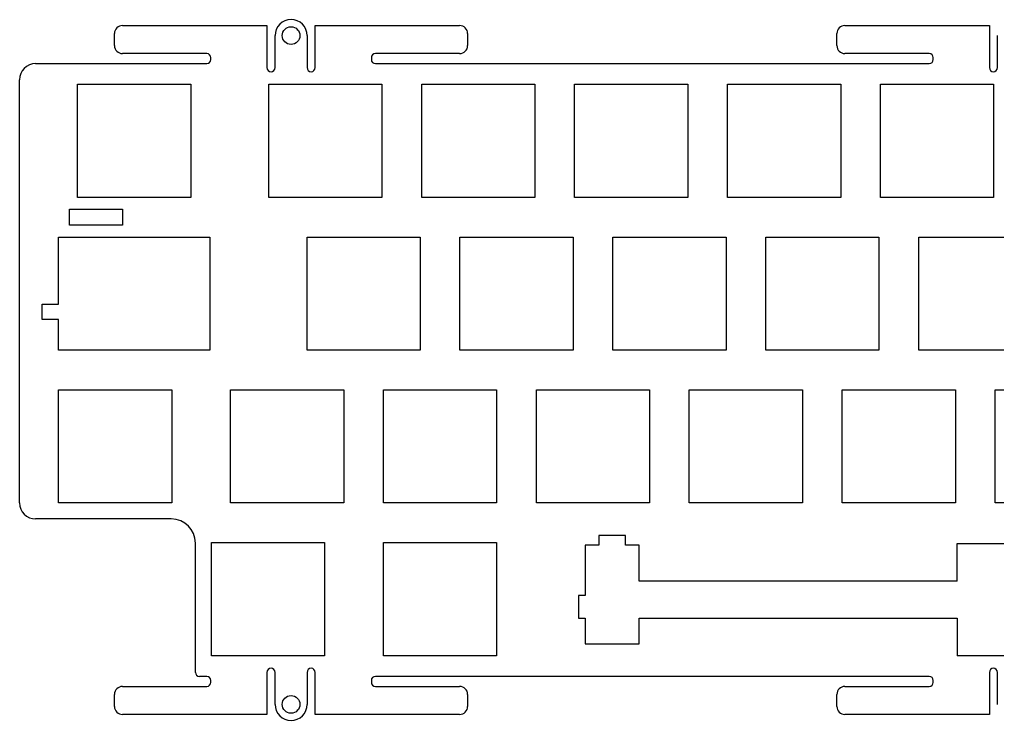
# Model space of a CAD drawing. Header units: millimetres. Extents: x -124 to 124, y -125 to -38.
# Drawn here: x -123.6 to -1.8, y -125.3 to -37.9 of the extents above; entities that cross this region are included whole.
import ezdxf

# ---------------------------------------------------------------- set-up
doc = ezdxf.new("R2010")
doc.units = ezdxf.units.MM
for name, color, linetype in [('Shape7303', 7, 'CONTINUOUS'), ('Shape7306', 7, 'CONTINUOUS'), ('Shape7344', 7, 'CONTINUOUS'), ('Shape7345', 7, 'CONTINUOUS'), ('Shape7346', 7, 'CONTINUOUS'), ('Shape7347', 7, 'CONTINUOUS'), ('Shape7348', 7, 'CONTINUOUS'), ('Shape7349', 7, 'CONTINUOUS'), ('Shape7350', 7, 'CONTINUOUS'), ('Shape7351', 7, 'CONTINUOUS'), ('Shape7352', 7, 'CONTINUOUS'), ('Shape7353', 7, 'CONTINUOUS'), ('Shape7354', 7, 'CONTINUOUS'), ('Shape7355', 7, 'CONTINUOUS'), ('Shape7356', 7, 'CONTINUOUS'), ('Shape7357', 7, 'CONTINUOUS'), ('Shape7358', 7, 'CONTINUOUS'), ('Shape7359', 7, 'CONTINUOUS'), ('Shape7360', 7, 'CONTINUOUS'), ('Shape7361', 7, 'CONTINUOUS'), ('Shape7362', 7, 'CONTINUOUS'), ('Shape7363', 7, 'CONTINUOUS'), ('Shape7364', 7, 'CONTINUOUS'), ('Shape7365', 7, 'CONTINUOUS'), ('Shape7366', 7, 'CONTINUOUS'), ('Shape7367', 7, 'CONTINUOUS'), ('Shape7368', 7, 'CONTINUOUS'), ('Shape7369', 7, 'CONTINUOUS'), ('Shape7370', 7, 'CONTINUOUS'), ('Shape7371', 7, 'CONTINUOUS'), ('Shape7372', 7, 'CONTINUOUS'), ('Shape7373', 7, 'CONTINUOUS'), ('Shape7374', 7, 'CONTINUOUS'), ('Shape7375', 7, 'CONTINUOUS'), ('Shape7376', 7, 'CONTINUOUS'), ('Shape7377', 7, 'CONTINUOUS'), ('Shape7378', 7, 'CONTINUOUS'), ('Shape7379', 7, 'CONTINUOUS'), ('Shape7380', 7, 'CONTINUOUS'), ('Shape7381', 7, 'CONTINUOUS'), ('Shape7382', 7, 'CONTINUOUS'), ('Shape7383', 7, 'CONTINUOUS'), ('Shape7384', 7, 'CONTINUOUS'), ('Shape7385', 7, 'CONTINUOUS'), ('Shape7386', 7, 'CONTINUOUS'), ('Shape7387', 7, 'CONTINUOUS'), ('Shape7388', 7, 'CONTINUOUS'), ('Shape7389', 7, 'CONTINUOUS'), ('Shape7390', 7, 'CONTINUOUS'), ('Shape7391', 7, 'CONTINUOUS'), ('Shape7392', 7, 'CONTINUOUS'), ('Shape7393', 7, 'CONTINUOUS'), ('Shape7394', 7, 'CONTINUOUS'), ('Shape7395', 7, 'CONTINUOUS'), ('Shape7396', 7, 'CONTINUOUS'), ('Shape7397', 7, 'CONTINUOUS'), ('Shape7398', 7, 'CONTINUOUS'), ('Shape7399', 7, 'CONTINUOUS'), ('Shape7400', 7, 'CONTINUOUS'), ('Shape7401', 7, 'CONTINUOUS'), ('Shape7402', 7, 'CONTINUOUS'), ('Shape7403', 7, 'CONTINUOUS'), ('Shape7404', 7, 'CONTINUOUS'), ('Shape7405', 7, 'CONTINUOUS'), ('Shape7406', 7, 'CONTINUOUS'), ('Shape7407', 7, 'CONTINUOUS'), ('Shape7408', 7, 'CONTINUOUS'), ('Shape7409', 7, 'CONTINUOUS'), ('Shape7410', 7, 'CONTINUOUS'), ('Shape7411', 7, 'CONTINUOUS'), ('Shape7412', 7, 'CONTINUOUS'), ('Shape7413', 7, 'CONTINUOUS'), ('Shape7414', 7, 'CONTINUOUS'), ('Shape7415', 7, 'CONTINUOUS'), ('Shape7416', 7, 'CONTINUOUS'), ('Shape7417', 7, 'CONTINUOUS'), ('Shape7418', 7, 'CONTINUOUS'), ('Shape7419', 7, 'CONTINUOUS'), ('Shape7420', 7, 'CONTINUOUS'), ('Shape7421', 7, 'CONTINUOUS'), ('Shape7422', 7, 'CONTINUOUS'), ('Shape7467', 7, 'CONTINUOUS'), ('Shape7468', 7, 'CONTINUOUS'), ('Shape7469', 7, 'CONTINUOUS'), ('Shape7470', 7, 'CONTINUOUS'), ('Shape7471', 7, 'CONTINUOUS'), ('Shape7472', 7, 'CONTINUOUS'), ('Shape7473', 7, 'CONTINUOUS'), ('Shape7474', 7, 'CONTINUOUS'), ('Shape7475', 7, 'CONTINUOUS'), ('Shape7476', 7, 'CONTINUOUS'), ('Shape7477', 7, 'CONTINUOUS'), ('Shape7478', 7, 'CONTINUOUS'), ('Shape7729', 7, 'CONTINUOUS'), ('Shape7730', 7, 'CONTINUOUS'), ('Shape7731', 7, 'CONTINUOUS'), ('Shape7732', 7, 'CONTINUOUS'), ('Shape7746', 7, 'CONTINUOUS'), ('Shape7747', 7, 'CONTINUOUS'), ('Shape7748', 7, 'CONTINUOUS'), ('Shape7749', 7, 'CONTINUOUS'), ('Shape7750', 7, 'CONTINUOUS'), ('Shape7751', 7, 'CONTINUOUS'), ('Shape7752', 7, 'CONTINUOUS'), ('Shape7753', 7, 'CONTINUOUS'), ('Shape7754', 7, 'CONTINUOUS'), ('Shape7755', 7, 'CONTINUOUS'), ('Shape7756', 7, 'CONTINUOUS'), ('Shape7757', 7, 'CONTINUOUS'), ('Shape7758', 7, 'CONTINUOUS'), ('Shape7759', 7, 'CONTINUOUS'), ('Shape7760', 7, 'CONTINUOUS'), ('Shape7763', 7, 'CONTINUOUS'), ('Shape7764', 7, 'CONTINUOUS'), ('Shape7767', 7, 'CONTINUOUS'), ('Shape7769', 7, 'CONTINUOUS'), ('Shape7770', 7, 'CONTINUOUS'), ('Shape7771', 7, 'CONTINUOUS'), ('Shape7772', 7, 'CONTINUOUS'), ('Shape7773', 7, 'CONTINUOUS'), ('Shape7774', 7, 'CONTINUOUS'), ('Shape7775', 7, 'CONTINUOUS'), ('Shape7776', 7, 'CONTINUOUS'), ('Shape7777', 7, 'CONTINUOUS'), ('Shape7798', 7, 'CONTINUOUS'), ('Shape7799', 7, 'CONTINUOUS'), ('Shape7801', 7, 'CONTINUOUS'), ('Shape7802', 7, 'CONTINUOUS'), ('Shape7803', 7, 'CONTINUOUS'), ('Shape7804', 7, 'CONTINUOUS'), ('Shape7805', 7, 'CONTINUOUS'), ('Shape7806', 7, 'CONTINUOUS'), ('Shape7807', 7, 'CONTINUOUS'), ('Shape7808', 7, 'CONTINUOUS'), ('Shape7809', 7, 'CONTINUOUS'), ('Shape7810', 7, 'CONTINUOUS'), ('Shape7811', 7, 'CONTINUOUS'), ('Shape7812', 7, 'CONTINUOUS'), ('Shape7813', 7, 'CONTINUOUS'), ('Shape7814', 7, 'CONTINUOUS'), ('Shape7815', 7, 'CONTINUOUS'), ('Shape7816', 7, 'CONTINUOUS'), ('Shape7817', 7, 'CONTINUOUS'), ('Shape7818', 7, 'CONTINUOUS'), ('Shape7819', 7, 'CONTINUOUS'), ('Shape7820', 7, 'CONTINUOUS'), ('Shape7821', 7, 'CONTINUOUS'), ('Shape7822', 7, 'CONTINUOUS'), ('Shape7823', 7, 'CONTINUOUS'), ('Shape7824', 7, 'CONTINUOUS'), ('Shape7825', 7, 'CONTINUOUS'), ('Shape7826', 7, 'CONTINUOUS'), ('Shape7827', 7, 'CONTINUOUS'), ('Shape7828', 7, 'CONTINUOUS'), ('Shape7829', 7, 'CONTINUOUS'), ('Shape7830', 7, 'CONTINUOUS'), ('Shape7831', 7, 'CONTINUOUS'), ('Shape7832', 7, 'CONTINUOUS'), ('Shape7833', 7, 'CONTINUOUS'), ('Shape7854', 7, 'CONTINUOUS'), ('Shape7855', 7, 'CONTINUOUS'), ('Shape7856', 7, 'CONTINUOUS'), ('Shape7857', 7, 'CONTINUOUS'), ('Shape7858', 7, 'CONTINUOUS'), ('Shape7859', 7, 'CONTINUOUS'), ('Shape7860', 7, 'CONTINUOUS'), ('Shape7861', 7, 'CONTINUOUS'), ('Shape7862', 7, 'CONTINUOUS'), ('Shape7863', 7, 'CONTINUOUS'), ('Shape7864', 7, 'CONTINUOUS'), ('Shape7865', 7, 'CONTINUOUS'), ('Shape7866', 7, 'CONTINUOUS'), ('Shape7867', 7, 'CONTINUOUS'), ('Shape7868', 7, 'CONTINUOUS'), ('Shape7869', 7, 'CONTINUOUS'), ('Shape7870', 7, 'CONTINUOUS'), ('Shape7872', 7, 'CONTINUOUS'), ('Shape7873', 7, 'CONTINUOUS'), ('Shape7894', 7, 'CONTINUOUS'), ('Shape7895', 7, 'CONTINUOUS'), ('Shape7896', 7, 'CONTINUOUS'), ('Shape7897', 7, 'CONTINUOUS'), ('Shape8128', 7, 'CONTINUOUS'), ('Shape8129', 7, 'CONTINUOUS'), ('Shape8130', 7, 'CONTINUOUS'), ('Shape8131', 7, 'CONTINUOUS'), ('Shape8132', 7, 'CONTINUOUS'), ('Shape8133', 7, 'CONTINUOUS'), ('Shape8134', 7, 'CONTINUOUS'), ('Shape8135', 7, 'CONTINUOUS')]:
    doc.layers.add(name, color=color, linetype=linetype)

msp = doc.modelspace()

# ---------------------------------------------------------------- linework, layer by layer
at = {"layer": 'Shape7303'}
msp.add_circle((-89.7578, -39.8926), 1.1, dxfattribs=at)
at = {"layer": 'Shape7306'}
msp.add_circle((-89.7578, -123.291), 1.1, dxfattribs=at)
at = {"layer": 'Shape7344'}
msp.add_line((-1.75778, -123.291), (-1.75778, -119.291), dxfattribs=at)
at = {"layer": 'Shape7345'}
msp.add_arc((-2.25778, -119.291), 0.5, 0, 180, dxfattribs=at)
at = {"layer": 'Shape7346'}
msp.add_line((-2.75778, -119.291), (-2.75778, -124.541), dxfattribs=at)
at = {"layer": 'Shape7347'}
msp.add_line((-2.75778, -124.541), (-20.7578, -124.541), dxfattribs=at)
at = {"layer": 'Shape7348'}
msp.add_arc((-20.7578, -123.541), 1, 180, -90, dxfattribs=at)
at = {"layer": 'Shape7349'}
msp.add_line((-21.7578, -123.541), (-21.7578, -122.041), dxfattribs=at)
at = {"layer": 'Shape7350'}
msp.add_arc((-20.7578, -122.041), 1, 90, 180, dxfattribs=at)
at = {"layer": 'Shape7351'}
msp.add_line((-20.7578, -121.041), (-10.2578, -121.041), dxfattribs=at)
at = {"layer": 'Shape7352'}
msp.add_arc((-10.2578, -120.541), 0.5, -90, 0, dxfattribs=at)
at = {"layer": 'Shape7353'}
msp.add_line((-9.75778, -120.541), (-9.75778, -120.292), dxfattribs=at)
at = {"layer": 'Shape7354'}
msp.add_arc((-10.2578, -120.292), 0.5, 0, 90, dxfattribs=at)
at = {"layer": 'Shape7355'}
msp.add_line((-10.2578, -119.792), (-79.2578, -119.792), dxfattribs=at)
at = {"layer": 'Shape7356'}
msp.add_arc((-79.2578, -120.292), 0.5, 90, 180, dxfattribs=at)
at = {"layer": 'Shape7357'}
msp.add_line((-79.7578, -120.292), (-79.7578, -120.541), dxfattribs=at)
at = {"layer": 'Shape7358'}
msp.add_arc((-79.2578, -120.541), 0.5, 180, -90, dxfattribs=at)
at = {"layer": 'Shape7359'}
msp.add_line((-79.2578, -121.041), (-68.7578, -121.041), dxfattribs=at)
at = {"layer": 'Shape7360'}
msp.add_arc((-68.7578, -122.041), 1, 0, 90, dxfattribs=at)
at = {"layer": 'Shape7361'}
msp.add_line((-67.7578, -122.041), (-67.7578, -123.541), dxfattribs=at)
at = {"layer": 'Shape7362'}
msp.add_arc((-68.7578, -123.541), 1, -90, 0, dxfattribs=at)
at = {"layer": 'Shape7363'}
msp.add_line((-68.7578, -124.541), (-86.7578, -124.541), dxfattribs=at)
at = {"layer": 'Shape7364'}
msp.add_line((-86.7578, -124.541), (-86.7578, -119.291), dxfattribs=at)
at = {"layer": 'Shape7365'}
msp.add_arc((-87.2578, -119.291), 0.5, 0, 180, dxfattribs=at)
at = {"layer": 'Shape7366'}
msp.add_line((-87.7578, -119.291), (-87.7578, -123.291), dxfattribs=at)
at = {"layer": 'Shape7367'}
msp.add_arc((-89.7578, -123.291), 2, 180, 0, dxfattribs=at)
at = {"layer": 'Shape7368'}
msp.add_line((-91.7578, -123.291), (-91.7578, -119.291), dxfattribs=at)
at = {"layer": 'Shape7369'}
msp.add_arc((-92.2578, -119.291), 0.5, 0, 180, dxfattribs=at)
at = {"layer": 'Shape7370'}
msp.add_line((-92.7578, -119.291), (-92.7578, -124.541), dxfattribs=at)
at = {"layer": 'Shape7371'}
msp.add_line((-92.7578, -124.541), (-110.758, -124.541), dxfattribs=at)
at = {"layer": 'Shape7372'}
msp.add_arc((-110.758, -123.541), 1, 180, -90, dxfattribs=at)
at = {"layer": 'Shape7373'}
msp.add_line((-111.758, -123.541), (-111.758, -122.041), dxfattribs=at)
at = {"layer": 'Shape7374'}
msp.add_arc((-110.758, -122.041), 1, 90, 180, dxfattribs=at)
at = {"layer": 'Shape7375'}
msp.add_line((-110.758, -121.041), (-100.258, -121.041), dxfattribs=at)
at = {"layer": 'Shape7376'}
msp.add_arc((-100.258, -120.541), 0.5, -90, 0, dxfattribs=at)
at = {"layer": 'Shape7377'}
msp.add_line((-99.7578, -120.541), (-99.7578, -120.292), dxfattribs=at)
at = {"layer": 'Shape7378'}
msp.add_arc((-100.258, -120.292), 0.5, 0, 90, dxfattribs=at)
at = {"layer": 'Shape7379'}
msp.add_line((-100.258, -119.792), (-101.176, -119.792), dxfattribs=at)
at = {"layer": 'Shape7380'}
msp.add_arc((-101.176, -119.292), 0.5, 180, -90, dxfattribs=at)
at = {"layer": 'Shape7381'}
msp.add_line((-101.676, -119.292), (-101.676, -103.167), dxfattribs=at)
at = {"layer": 'Shape7382'}
msp.add_arc((-104.676, -103.167), 3, 0, 90, dxfattribs=at)
at = {"layer": 'Shape7383'}
msp.add_line((-104.676, -100.167), (-121.583, -100.167), dxfattribs=at)
at = {"layer": 'Shape7384'}
msp.add_arc((-121.583, -98.1667), 2, 180, -90, dxfattribs=at)
at = {"layer": 'Shape7385'}
msp.add_line((-123.583, -98.1667), (-123.583, -45.3917), dxfattribs=at)
at = {"layer": 'Shape7386'}
msp.add_arc((-121.583, -45.3917), 2, 90, 180, dxfattribs=at)
at = {"layer": 'Shape7387'}
msp.add_line((-121.583, -43.3917), (-100.258, -43.3917), dxfattribs=at)
at = {"layer": 'Shape7388'}
msp.add_arc((-100.258, -42.8917), 0.5, -90, 0, dxfattribs=at)
at = {"layer": 'Shape7389'}
msp.add_line((-99.7578, -42.8917), (-99.7578, -42.6426), dxfattribs=at)
at = {"layer": 'Shape7390'}
msp.add_arc((-100.258, -42.6426), 0.5, 0, 90, dxfattribs=at)
at = {"layer": 'Shape7391'}
msp.add_line((-100.258, -42.1426), (-110.758, -42.1426), dxfattribs=at)
at = {"layer": 'Shape7392'}
msp.add_arc((-110.758, -41.1426), 1, 180, -90, dxfattribs=at)
at = {"layer": 'Shape7393'}
msp.add_line((-111.758, -41.1426), (-111.758, -39.6426), dxfattribs=at)
at = {"layer": 'Shape7394'}
msp.add_arc((-110.758, -39.6426), 1, 90, 180, dxfattribs=at)
at = {"layer": 'Shape7395'}
msp.add_line((-110.758, -38.6426), (-92.7578, -38.6426), dxfattribs=at)
at = {"layer": 'Shape7396'}
msp.add_line((-92.7578, -38.6426), (-92.7578, -43.8926), dxfattribs=at)
at = {"layer": 'Shape7397'}
msp.add_arc((-92.2578, -43.8926), 0.5, 180, 0, dxfattribs=at)
at = {"layer": 'Shape7398'}
msp.add_line((-91.7578, -43.8926), (-91.7578, -39.8926), dxfattribs=at)
at = {"layer": 'Shape7399'}
msp.add_arc((-89.7578, -39.8926), 2, 0, 180, dxfattribs=at)
at = {"layer": 'Shape7400'}
msp.add_line((-87.7578, -39.8926), (-87.7578, -43.8926), dxfattribs=at)
at = {"layer": 'Shape7401'}
msp.add_arc((-87.2578, -43.8926), 0.5, 180, 0, dxfattribs=at)
at = {"layer": 'Shape7402'}
msp.add_line((-86.7578, -43.8926), (-86.7578, -38.6426), dxfattribs=at)
at = {"layer": 'Shape7403'}
msp.add_line((-86.7578, -38.6426), (-68.7578, -38.6426), dxfattribs=at)
at = {"layer": 'Shape7404'}
msp.add_arc((-68.7578, -39.6426), 1, 0, 90, dxfattribs=at)
at = {"layer": 'Shape7405'}
msp.add_line((-67.7578, -39.6426), (-67.7578, -41.1426), dxfattribs=at)
at = {"layer": 'Shape7406'}
msp.add_arc((-68.7578, -41.1426), 1, -90, 0, dxfattribs=at)
at = {"layer": 'Shape7407'}
msp.add_line((-68.7578, -42.1426), (-79.2578, -42.1426), dxfattribs=at)
at = {"layer": 'Shape7408'}
msp.add_arc((-79.2578, -42.6426), 0.5, 90, 180, dxfattribs=at)
at = {"layer": 'Shape7409'}
msp.add_line((-79.7578, -42.6426), (-79.7578, -42.8917), dxfattribs=at)
at = {"layer": 'Shape7410'}
msp.add_arc((-79.2578, -42.8917), 0.5, 180, -90, dxfattribs=at)
at = {"layer": 'Shape7411'}
msp.add_line((-79.2578, -43.3917), (-10.2578, -43.3917), dxfattribs=at)
at = {"layer": 'Shape7412'}
msp.add_arc((-10.2578, -42.8917), 0.5, -90, 0, dxfattribs=at)
at = {"layer": 'Shape7413'}
msp.add_line((-9.75778, -42.8917), (-9.75778, -42.6426), dxfattribs=at)
at = {"layer": 'Shape7414'}
msp.add_arc((-10.2578, -42.6426), 0.5, 0, 90, dxfattribs=at)
at = {"layer": 'Shape7415'}
msp.add_line((-10.2578, -42.1426), (-20.7578, -42.1426), dxfattribs=at)
at = {"layer": 'Shape7416'}
msp.add_arc((-20.7578, -41.1426), 1, 180, -90, dxfattribs=at)
at = {"layer": 'Shape7417'}
msp.add_line((-21.7578, -41.1426), (-21.7578, -39.6426), dxfattribs=at)
at = {"layer": 'Shape7418'}
msp.add_arc((-20.7578, -39.6426), 1, 90, 180, dxfattribs=at)
at = {"layer": 'Shape7419'}
msp.add_line((-20.7578, -38.6426), (-2.75778, -38.6426), dxfattribs=at)
at = {"layer": 'Shape7420'}
msp.add_line((-2.75778, -38.6426), (-2.75778, -43.8926), dxfattribs=at)
at = {"layer": 'Shape7421'}
msp.add_arc((-2.25778, -43.8926), 0.5, 180, 0, dxfattribs=at)
at = {"layer": 'Shape7422'}
msp.add_line((-1.75778, -43.8926), (-1.75778, -39.8926), dxfattribs=at)
at = {"layer": 'Shape7467'}
msp.add_line((-110.77, -61.5413), (-110.77, -63.5413), dxfattribs=at)
at = {"layer": 'Shape7468'}
msp.add_line((-110.77, -63.5413), (-117.346, -63.5413), dxfattribs=at)
at = {"layer": 'Shape7469'}
msp.add_line((-117.346, -63.5413), (-117.346, -61.5413), dxfattribs=at)
at = {"layer": 'Shape7470'}
msp.add_line((-117.346, -61.5413), (-110.77, -61.5413), dxfattribs=at)
at = {"layer": 'Shape7471'}
msp.add_line((-99.6765, -103.117), (-85.5766, -103.117), dxfattribs=at)
at = {"layer": 'Shape7472'}
msp.add_line((-85.5766, -103.117), (-85.5766, -117.217), dxfattribs=at)
at = {"layer": 'Shape7473'}
msp.add_line((-85.5766, -117.217), (-99.6765, -117.217), dxfattribs=at)
at = {"layer": 'Shape7474'}
msp.add_line((-99.6765, -117.217), (-99.6765, -103.117), dxfattribs=at)
at = {"layer": 'Shape7475'}
msp.add_line((-116.345, -45.9667), (-102.245, -45.9667), dxfattribs=at)
at = {"layer": 'Shape7476'}
msp.add_line((-102.245, -45.9667), (-102.245, -60.0667), dxfattribs=at)
at = {"layer": 'Shape7477'}
msp.add_line((-102.245, -60.0667), (-116.345, -60.0667), dxfattribs=at)
at = {"layer": 'Shape7478'}
msp.add_line((-116.345, -60.0667), (-116.345, -45.9667), dxfattribs=at)
at = {"layer": 'Shape7729'}
msp.add_line((-64.1453, -103.117), (-64.1453, -117.217), dxfattribs=at)
at = {"layer": 'Shape7730'}
msp.add_line((-64.1453, -117.217), (-78.2453, -117.217), dxfattribs=at)
at = {"layer": 'Shape7731'}
msp.add_line((-78.2453, -117.217), (-78.2453, -103.117), dxfattribs=at)
at = {"layer": 'Shape7732'}
msp.add_line((-78.2453, -103.117), (-64.1453, -103.117), dxfattribs=at)
at = {"layer": 'Shape7746'}
msp.add_line((-6.75768, -107.916), (-46.3845, -107.916), dxfattribs=at)
at = {"layer": 'Shape7747'}
msp.add_line((-46.3845, -107.916), (-46.3845, -103.445), dxfattribs=at)
at = {"layer": 'Shape7748'}
msp.add_line((-46.3845, -103.445), (-48.11, -103.445), dxfattribs=at)
at = {"layer": 'Shape7749'}
msp.add_line((-48.11, -103.445), (-48.11, -102.245), dxfattribs=at)
at = {"layer": 'Shape7750'}
msp.add_line((-48.11, -102.245), (-51.4106, -102.245), dxfattribs=at)
at = {"layer": 'Shape7751'}
msp.add_line((-51.4106, -102.245), (-51.4106, -103.445), dxfattribs=at)
at = {"layer": 'Shape7752'}
msp.add_line((-51.4106, -103.445), (-53.1342, -103.445), dxfattribs=at)
at = {"layer": 'Shape7753'}
msp.add_line((-53.1342, -103.445), (-53.1342, -109.715), dxfattribs=at)
at = {"layer": 'Shape7754'}
msp.add_line((-53.1342, -109.715), (-53.9597, -109.715), dxfattribs=at)
at = {"layer": 'Shape7755'}
msp.add_line((-53.9597, -109.715), (-53.9597, -112.516), dxfattribs=at)
at = {"layer": 'Shape7756'}
msp.add_line((-53.9597, -112.516), (-53.1342, -112.516), dxfattribs=at)
at = {"layer": 'Shape7757'}
msp.add_line((-53.1342, -112.516), (-53.1342, -115.746), dxfattribs=at)
at = {"layer": 'Shape7758'}
msp.add_line((-53.1342, -115.746), (-46.3845, -115.746), dxfattribs=at)
at = {"layer": 'Shape7759'}
msp.add_line((-46.3845, -115.746), (-46.3845, -112.516), dxfattribs=at)
at = {"layer": 'Shape7760'}
msp.add_line((-46.3845, -112.516), (-6.75768, -112.516), dxfattribs=at)
at = {"layer": 'Shape7763'}
msp.add_line((-6.75768, -107.916), (-6.75767, -103.215), dxfattribs=at)
at = {"layer": 'Shape7764'}
msp.add_line((-6.75767, -103.215), (7.24212, -103.215), dxfattribs=at)
at = {"layer": 'Shape7767'}
msp.add_line((7.24212, -117.217), (-6.75768, -117.217), dxfattribs=at)
at = {"layer": 'Shape7769'}
msp.add_line((-6.75768, -112.516), (-6.75769, -117.217), dxfattribs=at)
at = {"layer": 'Shape7770'}
msp.add_line((-118.727, -73.3849), (-118.727, -65.0167), dxfattribs=at)
at = {"layer": 'Shape7771'}
msp.add_line((-118.727, -65.0167), (-99.864, -65.0167), dxfattribs=at)
at = {"layer": 'Shape7772'}
msp.add_line((-99.864, -65.0167), (-99.864, -79.1167), dxfattribs=at)
at = {"layer": 'Shape7773'}
msp.add_line((-99.864, -79.1167), (-118.727, -79.1167), dxfattribs=at)
at = {"layer": 'Shape7774'}
msp.add_line((-118.727, -79.1167), (-118.727, -75.2849), dxfattribs=at)
at = {"layer": 'Shape7775'}
msp.add_line((-118.727, -75.2849), (-120.765, -75.2849), dxfattribs=at)
at = {"layer": 'Shape7776'}
msp.add_line((-120.765, -75.2849), (-120.765, -73.3849), dxfattribs=at)
at = {"layer": 'Shape7777'}
msp.add_line((-120.765, -73.3849), (-118.727, -73.3849), dxfattribs=at)
at = {"layer": 'Shape7798'}
msp.add_line((-11.5708, -79.1167), (-11.5708, -65.0167), dxfattribs=at)
at = {"layer": 'Shape7799'}
msp.add_line((-11.5708, -65.0167), (2.53022, -65.0167), dxfattribs=at)
at = {"layer": 'Shape7801'}
msp.add_line((2.53022, -79.1167), (-11.5708, -79.1167), dxfattribs=at)
at = {"layer": 'Shape7802'}
msp.add_line((-30.6208, -65.0167), (-16.5208, -65.0167), dxfattribs=at)
at = {"layer": 'Shape7803'}
msp.add_line((-16.5208, -65.0167), (-16.5208, -79.1167), dxfattribs=at)
at = {"layer": 'Shape7804'}
msp.add_line((-16.5208, -79.1167), (-30.6208, -79.1167), dxfattribs=at)
at = {"layer": 'Shape7805'}
msp.add_line((-30.6208, -79.1167), (-30.6208, -65.0167), dxfattribs=at)
at = {"layer": 'Shape7806'}
msp.add_line((-49.6703, -79.1167), (-49.6703, -65.0167), dxfattribs=at)
at = {"layer": 'Shape7807'}
msp.add_line((-49.6703, -65.0167), (-35.5708, -65.0167), dxfattribs=at)
at = {"layer": 'Shape7808'}
msp.add_line((-35.5708, -65.0167), (-35.5708, -79.1167), dxfattribs=at)
at = {"layer": 'Shape7809'}
msp.add_line((-35.5708, -79.1167), (-49.6703, -79.1167), dxfattribs=at)
at = {"layer": 'Shape7810'}
msp.add_line((-68.7203, -79.1167), (-68.7203, -65.0167), dxfattribs=at)
at = {"layer": 'Shape7811'}
msp.add_line((-68.7203, -65.0167), (-54.6203, -65.0167), dxfattribs=at)
at = {"layer": 'Shape7812'}
msp.add_line((-54.6203, -65.0167), (-54.6203, -79.1167), dxfattribs=at)
at = {"layer": 'Shape7813'}
msp.add_line((-54.6203, -79.1167), (-68.7203, -79.1167), dxfattribs=at)
at = {"layer": 'Shape7814'}
msp.add_line((-87.7703, -79.1167), (-87.7703, -65.0167), dxfattribs=at)
at = {"layer": 'Shape7815'}
msp.add_line((-87.7703, -65.0167), (-73.6703, -65.0167), dxfattribs=at)
at = {"layer": 'Shape7816'}
msp.add_line((-73.6703, -65.0167), (-73.6703, -79.1167), dxfattribs=at)
at = {"layer": 'Shape7817'}
msp.add_line((-73.6703, -79.1167), (-87.7703, -79.1167), dxfattribs=at)
at = {"layer": 'Shape7818'}
msp.add_line((-92.5328, -45.9667), (-78.4328, -45.9667), dxfattribs=at)
at = {"layer": 'Shape7819'}
msp.add_line((-78.4328, -45.9667), (-78.4328, -60.0667), dxfattribs=at)
at = {"layer": 'Shape7820'}
msp.add_line((-78.4328, -60.0667), (-92.5328, -60.0667), dxfattribs=at)
at = {"layer": 'Shape7821'}
msp.add_line((-92.5328, -60.0667), (-92.5328, -45.9667), dxfattribs=at)
at = {"layer": 'Shape7822'}
msp.add_line((-73.4828, -45.9667), (-59.3828, -45.9667), dxfattribs=at)
at = {"layer": 'Shape7823'}
msp.add_line((-59.3828, -45.9667), (-59.3828, -60.0667), dxfattribs=at)
at = {"layer": 'Shape7824'}
msp.add_line((-59.3828, -60.0667), (-73.4828, -60.0667), dxfattribs=at)
at = {"layer": 'Shape7825'}
msp.add_line((-73.4828, -60.0667), (-73.4828, -45.9667), dxfattribs=at)
at = {"layer": 'Shape7826'}
msp.add_line((-35.3828, -45.9667), (-21.2828, -45.9667), dxfattribs=at)
at = {"layer": 'Shape7827'}
msp.add_line((-21.2828, -45.9667), (-21.2828, -60.0667), dxfattribs=at)
at = {"layer": 'Shape7828'}
msp.add_line((-21.2828, -60.0667), (-35.3828, -60.0667), dxfattribs=at)
at = {"layer": 'Shape7829'}
msp.add_line((-35.3828, -60.0667), (-35.3828, -45.9667), dxfattribs=at)
at = {"layer": 'Shape7830'}
msp.add_line((-16.3328, -45.9667), (-2.23278, -45.9667), dxfattribs=at)
at = {"layer": 'Shape7831'}
msp.add_line((-2.23278, -45.9667), (-2.23278, -60.0667), dxfattribs=at)
at = {"layer": 'Shape7832'}
msp.add_line((-2.23278, -60.0667), (-16.3328, -60.0667), dxfattribs=at)
at = {"layer": 'Shape7833'}
msp.add_line((-16.3328, -60.0667), (-16.3328, -45.9667), dxfattribs=at)
at = {"layer": 'Shape7854'}
msp.add_line((-78.2453, -84.0667), (-64.1453, -84.0667), dxfattribs=at)
at = {"layer": 'Shape7855'}
msp.add_line((-64.1453, -84.0667), (-64.1453, -98.1667), dxfattribs=at)
at = {"layer": 'Shape7856'}
msp.add_line((-64.1453, -98.1667), (-78.2453, -98.1667), dxfattribs=at)
at = {"layer": 'Shape7857'}
msp.add_line((-78.2453, -98.1667), (-78.2453, -84.0667), dxfattribs=at)
at = {"layer": 'Shape7858'}
msp.add_line((-59.1953, -84.0667), (-45.0953, -84.0667), dxfattribs=at)
at = {"layer": 'Shape7859'}
msp.add_line((-45.0953, -84.0667), (-45.0953, -98.1667), dxfattribs=at)
at = {"layer": 'Shape7860'}
msp.add_line((-45.0953, -98.1667), (-59.1953, -98.1667), dxfattribs=at)
at = {"layer": 'Shape7861'}
msp.add_line((-59.1953, -98.1667), (-59.1953, -84.0667), dxfattribs=at)
at = {"layer": 'Shape7862'}
msp.add_line((-40.1458, -84.0667), (-26.0458, -84.0667), dxfattribs=at)
at = {"layer": 'Shape7863'}
msp.add_line((-26.0458, -84.0667), (-26.0458, -98.1667), dxfattribs=at)
at = {"layer": 'Shape7864'}
msp.add_line((-26.0458, -98.1667), (-40.1458, -98.1667), dxfattribs=at)
at = {"layer": 'Shape7865'}
msp.add_line((-40.1458, -98.1667), (-40.1458, -84.0667), dxfattribs=at)
at = {"layer": 'Shape7866'}
msp.add_line((-21.0958, -84.0667), (-6.99578, -84.0667), dxfattribs=at)
at = {"layer": 'Shape7867'}
msp.add_line((-6.99578, -84.0667), (-6.99578, -98.1667), dxfattribs=at)
at = {"layer": 'Shape7868'}
msp.add_line((-6.99578, -98.1667), (-21.0958, -98.1667), dxfattribs=at)
at = {"layer": 'Shape7869'}
msp.add_line((-21.0958, -98.1667), (-21.0958, -84.0667), dxfattribs=at)
at = {"layer": 'Shape7870'}
msp.add_line((-2.04578, -84.0667), (12.0542, -84.0667), dxfattribs=at)
at = {"layer": 'Shape7872'}
msp.add_line((12.0542, -98.1667), (-2.04578, -98.1667), dxfattribs=at)
at = {"layer": 'Shape7873'}
msp.add_line((-2.04578, -98.1667), (-2.04578, -84.0667), dxfattribs=at)
at = {"layer": 'Shape7894'}
msp.add_line((-54.4328, -45.9667), (-40.3328, -45.9667), dxfattribs=at)
at = {"layer": 'Shape7895'}
msp.add_line((-40.3328, -45.9667), (-40.3328, -60.0667), dxfattribs=at)
at = {"layer": 'Shape7896'}
msp.add_line((-40.3328, -60.0667), (-54.4328, -60.0667), dxfattribs=at)
at = {"layer": 'Shape7897'}
msp.add_line((-54.4328, -60.0667), (-54.4328, -45.9667), dxfattribs=at)
at = {"layer": 'Shape8128'}
msp.add_line((-97.2953, -98.1667), (-97.2953, -84.0667), dxfattribs=at)
at = {"layer": 'Shape8129'}
msp.add_line((-97.2953, -84.0667), (-83.1953, -84.0667), dxfattribs=at)
at = {"layer": 'Shape8130'}
msp.add_line((-83.1953, -84.0667), (-83.1953, -98.1667), dxfattribs=at)
at = {"layer": 'Shape8131'}
msp.add_line((-83.1953, -98.1667), (-97.2953, -98.1667), dxfattribs=at)
at = {"layer": 'Shape8132'}
msp.add_line((-118.727, -98.1667), (-118.727, -84.0667), dxfattribs=at)
at = {"layer": 'Shape8133'}
msp.add_line((-118.727, -84.0667), (-104.627, -84.0667), dxfattribs=at)
at = {"layer": 'Shape8134'}
msp.add_line((-104.627, -84.0667), (-104.627, -98.1667), dxfattribs=at)
at = {"layer": 'Shape8135'}
msp.add_line((-104.627, -98.1667), (-118.727, -98.1667), dxfattribs=at)

doc.saveas('drawing.dxf')
